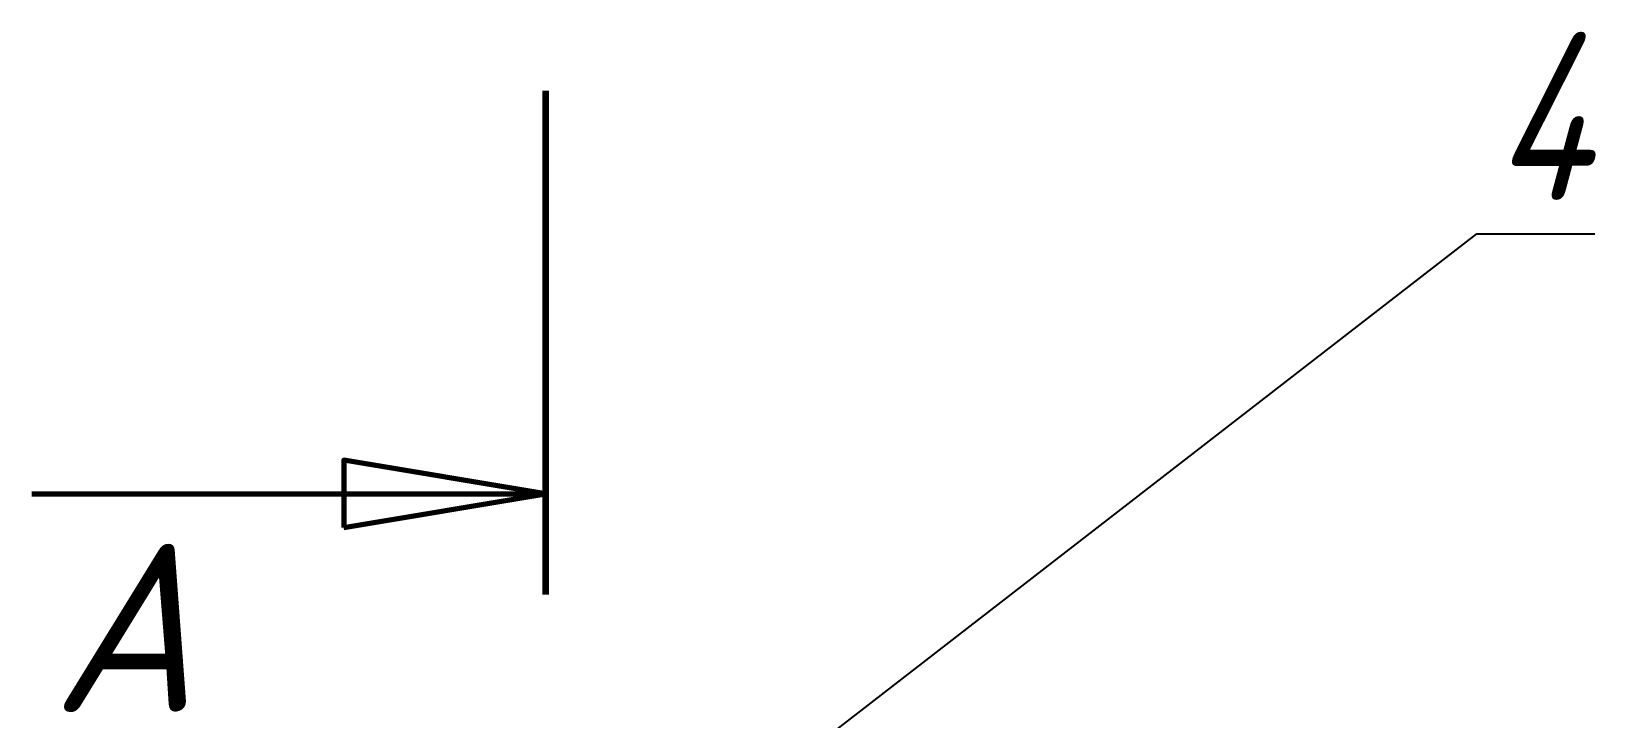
# Model space of a CAD drawing. Header units: millimetres. Extents: x 3004 to 4026, y 1209 to 1506.
# Drawn here: x 3175.6 to 3222.88, y 1370.27 to 1390.69 of the extents above; entities that cross this region are included whole.
import ezdxf
from ezdxf import colors
from ezdxf.entities.mleader import LeaderData, LeaderLine
from ezdxf.math import Vec2, Vec3

# ---------------------------------------------------------------- set-up
doc = ezdxf.new("R2010")
doc.units = ezdxf.units.MM
doc.linetypes.add('CHAIN', pattern=[0.7087, 0.4724, -0.0591, 0.1181, -0.0591])
doc.layers.add('Tonk', color=7, linetype='Continuous', lineweight=25)
doc.layers.add('Линия  разреза (ГОСТ)', color=7, linetype='CHAIN', lineweight=70)
doc.styles.get("Standard").update_dxf_attribs({"font": '', "width": 0.8, "oblique": 15})
doc.styles.add('Увеличенный текст (ГОСТ)', font='GOST Common Italic.ttf')
doc.styles.get('Standard').set_extended_font_data('GOST type B')

msp = doc.modelspace()

# ---------------------------------------------------------------- linework, layer by layer
at = {"layer": 'Линия  разреза (ГОСТ)', "linetype": 'Continuous', "lineweight": 140}
msp.add_line((3190.892, 1388.93), (3190.892, 1373.93), dxfattribs=at)
at = {"layer": 'Линия  разреза (ГОСТ)', "linetype": 'Continuous'}
for p, q in [((3190.892, 1376.93), (3184.892, 1377.93)), ((3184.892, 1377.93), (3184.892, 1375.93)), ((3175.595, 1376.93), (3184.892, 1376.93)), ((3184.892, 1376.93), (3190.892, 1376.93)), ((3184.892, 1375.93), (3190.892, 1376.93))]:
    msp.add_line(p, q, dxfattribs=at)
at = {"layer": 'Линия  разреза (ГОСТ)', "linetype": 'Continuous', "flags": 128}
msp.add_lwpolyline([(3184.892, 1375.93), (3190.892, 1376.93), (3184.892, 1377.93), (3184.892, 1375.93)], dxfattribs=at)
at = {"layer": 'Линия  разреза (ГОСТ)'}
msp.add_solid([(3184.892, 1375.93), (3190.892, 1376.93), (3184.892, 1377.93), (3184.892, 1375.93)], dxfattribs=at)

# ---------------------------------------------------------------- texts
at = {"layer": 'Линия  разреза (ГОСТ)', "insert": (3176.167, 1370.43), "char_height": 5, "attachment_point": 7, "style": 'Увеличенный текст (ГОСТ)'}
msp.add_mtext('A', dxfattribs=at)

# ---------------------------------------------------------------- leaders
at = {"layer": 'Tonk'}
ml = msp.add_multileader_mtext('Standard', dxfattribs=at)
ml.set_content('4', color=256)
ml.set_leader_properties()
ml.build(insert=Vec2(0, 0))
ml.multileader.update_dxf_attribs({"text_left_attachment_type": 6, "text_right_attachment_type": 6, "dogleg_length": 0.36, "arrow_head_size": 3})
ctx = ml.context
ctx.base_point, ctx.char_height, ctx.arrow_head_size, ctx.landing_gap_size, ctx.plane_origin = Vec3(3218.992, 1384.674), 5, 3, 0.1, Vec3(3210.138, 1383.83)
ctx.left_attachment, ctx.right_attachment = 6, 6
notes = []
notes.append((ctx, [(0, (1, 1, 0), (3218.632, 1384.674), (1, 0), 0.36, [(0, [(3187.029, 1360.201)], 0, [])])]))
ctx.mtext.insert, ctx.mtext.flow_direction = Vec3(3219.092, 1390.674), 5
for ctx, leaders in notes:
    for number, flags, end, landing, length, lines in leaders:
        leader = LeaderData()
        leader.index, (leader.has_last_leader_line, leader.has_dogleg_vector, leader.attachment_direction) = number, flags
        leader.last_leader_point, leader.dogleg_vector, leader.dogleg_length = Vec3(end), Vec3(landing), length
        for number, points, colour, breaks in lines:
            line = LeaderLine()
            line.index, line.vertices, line.color, line.breaks = number, Vec3.list(points), colors.encode_raw_color(colour), breaks
            leader.lines.append(line)
        ctx.leaders.append(leader)

doc.saveas('drawing.dxf')
